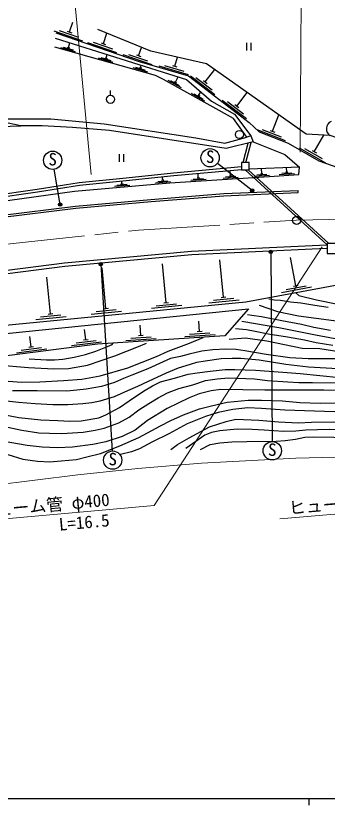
# Model space of a CAD drawing. Units: millimetres at full size, sheet at 1:1000; details may follow other scales. Extents: x 40000 to 680000, y 20000 to 380000.
# Drawn here: x 124796 to 170714, y 204000 to 320331 of the extents above; entities that cross this region are included whole.
import ezdxf
from ezdxf.enums import TextEntityAlignment as Align

# ---------------------------------------------------------------- set-up
doc = ezdxf.new("R2010")
doc.units = ezdxf.units.MM
doc.header["$LTSCALE"] = 1000
doc.linetypes.add('CHAIN', pattern=[18.5, 12, -1.5, 3.5, -1.5])
for name, color, linetype, lineweight in [('M-BGD', 7, 'Continuous', 25), ('M-BGD-EXST', 7, 'Continuous', 25), ('M-BMK', 2, 'CHAIN', 13), ('M-BMK-SRVR', 3, 'Continuous', 25), ('M-STR-HTXT', 7, 'Continuous', 13), ('M-TTL-BAND', 7, 'Continuous', 25)]:
    doc.layers.add(name, color=color, linetype=linetype, lineweight=lineweight)
doc.styles.add('ＭＳ ゴシック', font='')
doc.styles.get('ＭＳ ゴシック').set_extended_font_data('MS Gothic')

msp = doc.modelspace()

# ---------------------------------------------------------------- hatches: boundary and pattern name
at = {"layer": 'M-BGD-EXST'}
for points in [[(159430, 294468, 1), (159869, 294707, 1)], [(131125, 292383, 1), (131564, 292622, 1)], [(162176, 285416, 1), (162615, 285655, 1)], [(137101, 283609, 1), (137540, 283848, 1)]]:
    msp.add_hatch(color=256, dxfattribs=at).paths.add_polyline_path(points)

# ---------------------------------------------------------------- linework, layer by layer
at = {"layer": 'M-BGD'}
for p, q in [((132716, 317948), (133204, 319367)), ((130393, 318113), (134649, 316649)), ((131200, 318152), (134037, 317177)), ((132385, 318062), (133047, 317835)), ((137712, 316230), (138235, 317752)), ((136196, 316434), (139033, 315459)), ((131395, 315676), (133562, 315070)), ((131797, 315720), (133241, 315316)), ((132391, 315709), (132728, 315615)), ((132559, 315662), (132754, 316358)), ((135389, 316395), (139645, 314931)), ((137381, 316344), (138043, 316117)), ((142913, 314442), (143338, 315679)), ((158793, 316356), (158793, 315238)), ((159460, 316356), (159460, 315238)), ((136953, 314122), (139120, 313516)), ((137355, 314165), (138799, 313761)), ((137949, 314155), (138286, 314060)), ((138117, 314108), (138264, 314630)), ((140590, 314606), (144845, 313143)), ((141397, 314646), (144234, 313671)), ((142582, 314556), (143244, 314328)), ((148227, 312891), (148616, 314237)), ((143200, 312686), (143302, 313050)), ((145899, 312939), (150222, 311690)), ((146702, 313019), (149585, 312187)), ((147891, 312988), (148563, 312794)), ((142035, 312700), (144202, 312094)), ((142437, 312744), (143882, 312340)), ((143031, 312733), (143368, 312639)), ((152732, 310578), (154132, 312410)), ((147195, 310849), (149156, 309746)), ((147595, 310796), (148902, 310061)), ((148170, 310645), (148475, 310473)), ((148322, 310559), (148761, 311338)), ((150580, 311468), (154156, 308735)), ((151358, 311251), (153742, 309429)), ((152454, 310791), (153010, 310366)), ((138773, 308623), (138773, 309301)), ((150649, 308906), (152609, 307803)), ((151049, 308853), (152356, 308117)), ((151624, 308701), (151929, 308530)), ((151776, 308616), (152066, 309131)), ((157385, 307022), (158921, 309032)), ((155233, 307912), (158808, 305179)), ((156011, 307695), (158395, 305873)), ((157107, 307235), (157663, 306810)), ((162640, 303317), (163576, 305747)), ((160325, 303566), (164524, 301948)), ((161132, 303577), (163932, 302498)), ((162313, 303443), (162967, 303191)), ((168814, 300285), (170212, 302736)), ((158305, 298721), (159054, 301564)), ((158719, 298721), (159496, 301672)), ((166562, 300879), (170470, 298649)), ((167362, 300768), (169968, 299281)), ((168510, 300459), (169118, 300112)), ((140026, 299931), (140026, 298813)), ((140692, 299931), (140692, 298813)), ((161055, 297075), (161008, 297809)), ((164739, 297313), (164697, 297961)), ((151711, 296476), (151674, 297050)), ((155721, 296583), (157218, 296679)), ((156286, 296769), (156635, 296792)), ((156460, 296780), (156416, 297471)), ((170706, 286599), (158617, 297621)), ((170941, 286790), (159063, 297621)), ((159952, 296704), (162197, 296848)), ((160317, 296877), (161814, 296973)), ((160881, 297064), (161230, 297086)), ((163635, 296941), (165881, 297086)), ((164000, 297115), (165497, 297212)), ((164564, 297302), (164913, 297324)), ((139712, 295383), (141206, 295512)), ((140272, 295582), (140621, 295612)), ((140446, 295597), (140415, 295959)), ((145379, 295722), (147620, 295915)), ((145739, 295904), (147234, 296033)), ((146299, 296102), (146648, 296133)), ((146474, 296117), (146435, 296565)), ((150607, 296104), (152853, 296248)), ((150972, 296278), (152469, 296374)), ((151536, 296465), (151885, 296487)), ((155357, 296409), (157602, 296553)), ((139351, 295201), (141593, 295395)), ((166452, 294285), (166439, 294584)), ((155421, 278870), (154888, 284390)), ((166067, 280557), (165300, 284718)), ((138097, 277195), (137516, 283200)), ((146966, 278053), (146411, 283796)), ((129922, 276405), (129398, 281831)), ((163963, 279559), (168388, 280374)), ((164646, 279990), (167596, 280534)), ((165723, 280493), (166411, 280620)), ((146618, 278019), (147314, 278086)), ((153239, 278056), (157719, 278490)), ((153957, 278427), (156943, 278716)), ((155073, 278837), (155770, 278904)), ((136633, 276752), (139619, 277041)), ((137748, 277161), (138445, 277229)), ((144784, 277239), (149263, 277672)), ((145502, 277610), (148488, 277898)), ((127741, 275591), (132220, 276024)), ((128458, 275962), (131444, 276251)), ((129574, 276371), (130271, 276439)), ((135915, 276381), (140394, 276814)), ((143230, 273241), (143131, 274738)), ((151904, 273814), (151805, 275310)), ((135142, 272606), (134951, 274094)), ((150427, 273415), (153420, 273613)), ((151555, 273791), (152253, 273837)), ((127049, 271566), (126858, 273054)), ((132987, 271724), (137450, 272298)), ((133693, 272117), (136668, 272500)), ((134795, 272561), (135489, 272651)), ((141025, 272494), (145515, 272791)), ((141753, 272843), (144747, 273041)), ((142881, 273218), (143580, 273264)), ((149698, 273067), (154189, 273363)), ((124893, 270685), (129357, 271258)), ((125599, 271078), (128575, 271460)), ((126702, 271522), (127396, 271611))]:
    msp.add_line(p, q, dxfattribs=at)
for points in [[(130702, 317795), (142973, 313575), (150238, 311478), (159223, 304610), (160660, 303223), (164944, 301572), (169497, 298974), (173269, 297632), (185849, 297567), (171151, 302674), (167602, 302906), (152927, 313261), (144703, 315124), (136909, 318292)], [(130622, 317027), (149951, 310965), (153663, 307746), (157042, 305844), (159467, 302662), (158857, 302426)], [(158857, 302426), (156877, 305172), (146581, 310965), (145417, 311547), (130530, 315711)], [(102185, 303630), (117754, 305134), (129976, 305133), (137846, 304398), (151324, 302347), (155641, 301538), (158857, 302426)], [(159467, 302662), (159789, 301743), (155817, 300776), (138622, 303441), (133161, 303886), (128665, 304131), (125518, 304116), (123679, 304483), (116852, 304299), (102575, 302643), (95763, 298608), (91375, 296199), (83568, 294068), (80917, 292787)], [(94366, 288740), (96634, 291566), (98503, 293825), (101913, 301223), (102925, 302296), (117520, 303856), (125518, 304116)], [(159789, 301743), (164459, 299886), (166632, 298041)], [(94234, 287917), (107954, 290746), (117853, 292307), (133464, 294492), (147518, 295706), (162161, 296645), (166508, 296926), (166632, 298041), (159200, 297734)], [(158100, 298054), (148071, 297132), (141052, 296425), (134151, 295730), (127938, 294757), (121064, 293769), (113914, 292732), (105680, 291223), (97845, 289763), (94746, 289214)], [(158100, 297621), (148110, 296734), (141092, 296027), (134202, 295333), (127997, 294362), (121122, 293373), (113979, 292338), (105752, 290830), (97917, 289370), (94366, 288740)], [(92312, 285997), (100198, 287364), (108991, 288854), (122395, 290879), (133619, 292297), (144725, 293281), (155456, 294120), (166439, 294584)], [(92363, 285701), (100249, 287069), (109038, 288558), (122437, 290582), (133651, 291999), (144750, 292982), (155474, 293821), (166452, 294285)], [(67660, 272617), (92252, 277223), (115007, 281754), (131963, 283945), (150702, 285658), (170594, 286585), (170706, 286586)], [(67747, 272124), (92346, 276732), (115088, 281260), (132018, 283448), (150736, 285159), (170608, 286085), (170706, 286086)], [(73242, 271250), (74801, 270144), (79771, 267075), (91541, 273151), (100755, 274811), (117668, 274215), (158709, 278183), (172485, 280723), (190750, 283931)], [(166033, 279534), (166514, 279136), (169123, 278455), (172286, 277846), (175339, 277774), (178627, 277590), (180484, 277505), (182483, 277222), (185635, 276669), (188768, 275946), (191224, 275195), (192684, 274755), (195353, 273676), (197324, 272897), (199440, 271775), (200659, 270939), (203455, 268880), (204929, 267605), (206944, 265747), (208647, 263731), (209937, 262031), (210816, 260841)], [(170872, 277348), (168908, 277647), (166824, 277959), (165279, 278129), (163819, 278370), (162940, 278441), (162104, 278583)], [(160666, 277702), (163360, 276739), (166467, 276115), (171705, 275405), (174484, 275022), (176483, 274654), (181706, 273845), (184187, 273519), (185860, 273349), (189238, 272838), (190571, 272640), (191960, 272272), (193491, 271747), (195466, 270823), (196600, 270143), (197834, 269421), (200377, 267673), (202505, 265999), (203950, 264923), (206803, 262341), (208136, 260867)], [(171210, 273944), (168725, 274413), (166910, 274852), (164018, 275391), (161007, 275946), (159603, 276144), (158980, 276286)], [(158131, 275346), (163560, 274411), (168965, 273306), (171885, 272781), (173614, 272555), (177676, 272044), (181068, 271746), (183577, 271378), (185320, 271122), (187719, 270696), (188882, 270172), (192743, 268525), (195182, 267164), (197311, 265802), (199254, 264298), (201340, 262483), (202446, 261335), (203913, 259812)], [(171533, 271731), (169108, 272142), (167365, 272524), (164856, 272949), (162015, 273433), (160087, 273830), (158797, 274057), (157209, 274199)], [(111329, 268640), (114548, 267493), (118944, 266897), (122287, 266565), (125675, 266355), (128351, 266411), (131816, 266577), (134533, 266785), (137215, 267271), (141332, 268462), (145566, 270128), (147243, 270904), (150421, 272070), (152441, 272947)], [(156259, 272694), (158661, 272863), (161798, 272440), (167029, 271366), (169629, 271310), (174311, 270552), (176730, 270594), (178992, 270311), (183580, 269391), (185320, 268670), (190219, 266502), (192779, 265131), (195767, 263418), (198349, 261711), (199184, 260947), (200005, 259858)], [(121976, 268884), (126695, 268483), (130395, 268291), (132570, 268368), (135361, 268852), (139385, 270216), (142634, 271477), (144045, 272072)], [(172929, 269782), (169390, 269755), (167897, 269797), (165216, 269939), (161708, 270417), (158580, 270980), (157284, 271149), (155749, 271206), (153830, 271093), (152238, 270896), (150376, 270487), (149080, 270106), (147615, 269811), (146516, 269346), (144286, 268316), (141916, 267357), (140691, 266892), (139367, 266315), (137447, 265694), (135151, 265300), (133785, 265159), (132334, 265033), (127946, 265075), (124295, 265075)], [(126778, 269775), (129314, 269652), (130510, 269631), (131733, 269713), (133390, 270024), (135062, 270425), (136582, 270888), (138309, 271586), (138986, 271896), (139141, 272069)], [(120247, 263947), (125181, 263384), (127660, 263201), (130272, 263031), (132484, 263074), (134698, 263215), (136008, 263355), (137233, 263609), (139332, 264242), (141294, 265104), (142815, 265737), (144365, 266483), (147019, 267739), (148781, 268458), (150541, 269007), (151471, 269303), (152739, 269500), (155084, 269824), (156718, 269867), (157971, 269867), (160693, 269627), (164610, 268993), (167965, 268613), (172264, 268345)], [(121346, 261875), (125268, 261149), (128502, 260787), (131016, 260689), (132759, 260605), (134432, 260619), (137044, 261093), (138075, 261511), (140071, 262628), (141521, 263575), (143629, 265014), (144940, 265822), (146111, 266393), (148215, 266951), (150201, 267497), (151539, 267692), (153477, 267971), (155666, 268221), (157074, 268221), (160133, 268095), (164193, 267817), (166716, 267635), (172533, 267050)], [(121742, 260100), (125679, 259260), (128210, 258882), (129776, 258826), (131566, 258784), (134734, 258980), (136524, 259246), (137838, 259581), (139996, 260367), (141520, 261177), (142919, 262240), (144406, 263221), (145776, 264046), (147175, 264787), (148857, 265406), (150885, 265965), (152745, 266580), (154493, 266846), (156157, 266958), (159981, 266817), (161925, 266607), (164922, 266370), (166516, 266300), (168544, 266272), (172857, 266244)], [(174633, 265123), (170225, 265179), (161494, 265180), (155040, 265278), (153585, 265068), (151837, 264607), (150383, 264034), (147107, 262465), (144238, 260716), (142404, 259274), (140460, 258338), (138051, 257567), (136163, 257134), (133151, 256784), (130942, 256672), (128662, 256756), (126467, 256993), (122795, 257652)], [(123645, 255679), (125845, 254976), (127986, 254700), (129818, 254616), (131496, 254728), (133752, 254924), (135276, 255357), (137276, 255818), (140148, 256967), (142945, 258211), (146154, 259893), (147665, 260689), (149511, 261542), (151879, 262410), (153655, 262871), (155948, 263374), (159072, 263697), (161016, 263711), (164125, 263599), (166670, 263362), (169695, 263236), (173545, 263291)], [(187285, 258508), (184726, 259976), (182934, 260814), (181088, 261317), (177727, 261723), (173291, 261933), (168841, 262045), (164460, 262228), (161017, 262451), (159003, 262535), (156819, 262297), (154649, 261892), (152789, 261277), (150073, 260212), (147373, 258715), (144977, 257540), (143059, 256532), (141870, 256085), (140248, 255694)], [(147652, 256435), (148631, 257162), (150380, 258156), (153375, 259751), (155797, 260564), (157265, 260872), (160640, 260731), (163520, 260480), (166462, 260368), (168406, 260424), (171683, 260480), (174676, 260410), (178777, 259892), (180931, 259458), (182987, 258676)], [(177442, 258311), (174981, 259024), (172841, 259304), (170995, 259388), (167567, 259248), (166070, 259108), (164266, 259080), (161437, 259290), (159647, 259360), (157451, 259402), (154874, 259177), (153657, 258912), (152692, 258520), (149852, 256563)], [(152020, 256437), (153460, 257136), (154873, 257401), (156649, 257527), (158872, 257597), (163199, 257624), (164528, 257722), (166052, 257960), (167437, 258253), (168751, 258281), (171696, 258226), (172871, 258072), (173864, 257583), (174003, 257401)]]:
    msp.add_lwpolyline(points, dxfattribs=at)
for points in [[(158100, 297621), (159200, 297621), (159200, 298721), (158100, 298721)], [(170706, 285290), (172206, 285290), (172206, 286790), (170706, 286790)], [(80312, 265621), (91140, 271967), (100159, 273618), (118038, 272986), (159099, 277168), (155636, 273158), (136854, 271919), (106658, 268040), (97221, 266858), (91858, 268781), (86685, 266112)]]:
    msp.add_lwpolyline(points, close=True, dxfattribs=at)
for centre in [(138773, 308023), (157772, 302840)]:
    msp.add_circle(centre, 600, dxfattribs=at)
msp.add_arc((171753, 303679), 1171, 113.74755, 239.06048, dxfattribs=at)
at = {"layer": 'M-BGD-EXST'}
for p, q in [((159649, 294588), (154520, 298576)), ((131345, 292502), (130458, 297707)), ((162396, 285536), (162604, 257583)), ((137321, 283729), (139001, 256195))]:
    msp.add_line(p, q, dxfattribs=at)
for centre, radius in [((130231, 299038), 1350), ((153454, 299405), 1350), ((159649, 294588), 250), ((131345, 292502), 250), ((162396, 285536), 250), ((137321, 283729), 250), ((162614, 256233), 1350), ((139083, 254848), 1350)]:
    msp.add_circle(centre, radius, dxfattribs=at)
at = {"layer": 'M-BMK'}
msp.add_lwpolyline([(66981, 276464), (88610, 280916), (104205, 283807), (123014, 286609), (142906, 288760), (166206, 290198), (190362, 290813), (209880, 290322), (228026, 289157), (246816, 287239), (254816, 286269), (266712, 284521)], dxfattribs=at)
at = {"layer": 'M-BMK-SRVR'}
msp.add_circle((166206, 290198), 600, dxfattribs=at)
at = {"layer": 'M-STR-HTXT'}
for p, q in [((166917, 334314), (166730, 300249)), ((135924, 296961), (132889, 329049))]:
    msp.add_line(p, q, dxfattribs=at)
for points in [[(118277, 245751), (145203, 248168), (169972, 286304)], [(213349, 271486), (192628, 248653), (163725, 246206)], [(72792, 241997), (83995, 244486), (94958, 246721), (106289, 248757), (121211, 251108), (133942, 252687), (142805, 253614), (152161, 254405), (166072, 255134), (185731, 255648), (199043, 255634), (217360, 254979)]]:
    msp.add_lwpolyline(points, dxfattribs=at)
at = {"layer": 'M-TTL-BAND'}
for p, q in [((40000, 205000), (579000, 205000)), ((168000, 205000), (168000, 204000))]:
    msp.add_line(p, q, dxfattribs=at)

# ---------------------------------------------------------------- texts
at = {"layer": 'M-BGD-EXST', "style": 'ＭＳ ゴシック'}
for p in [(129576, 297746), (152799, 298112), (161958, 254940), (138428, 253555)]:
    msp.add_text('S', height=1833, rotation=358.508, dxfattribs=at).set_placement(p, align=Align.BOTTOM_LEFT)
at = {"layer": 'M-STR-HTXT', "style": 'ＭＳ ゴシック'}
for s, rotation, p in [('ヒューム管 φ300', 4.839, (165174, 246328)), ('ヒューム管 φ400', 5.128, (119448, 245856)), ('L=16.5', 5.128, (131289, 243901))]:
    msp.add_text(s, height=1833, rotation=rotation, dxfattribs=at).set_placement(p, align=Align.BOTTOM_LEFT)

doc.saveas('drawing.dxf')
